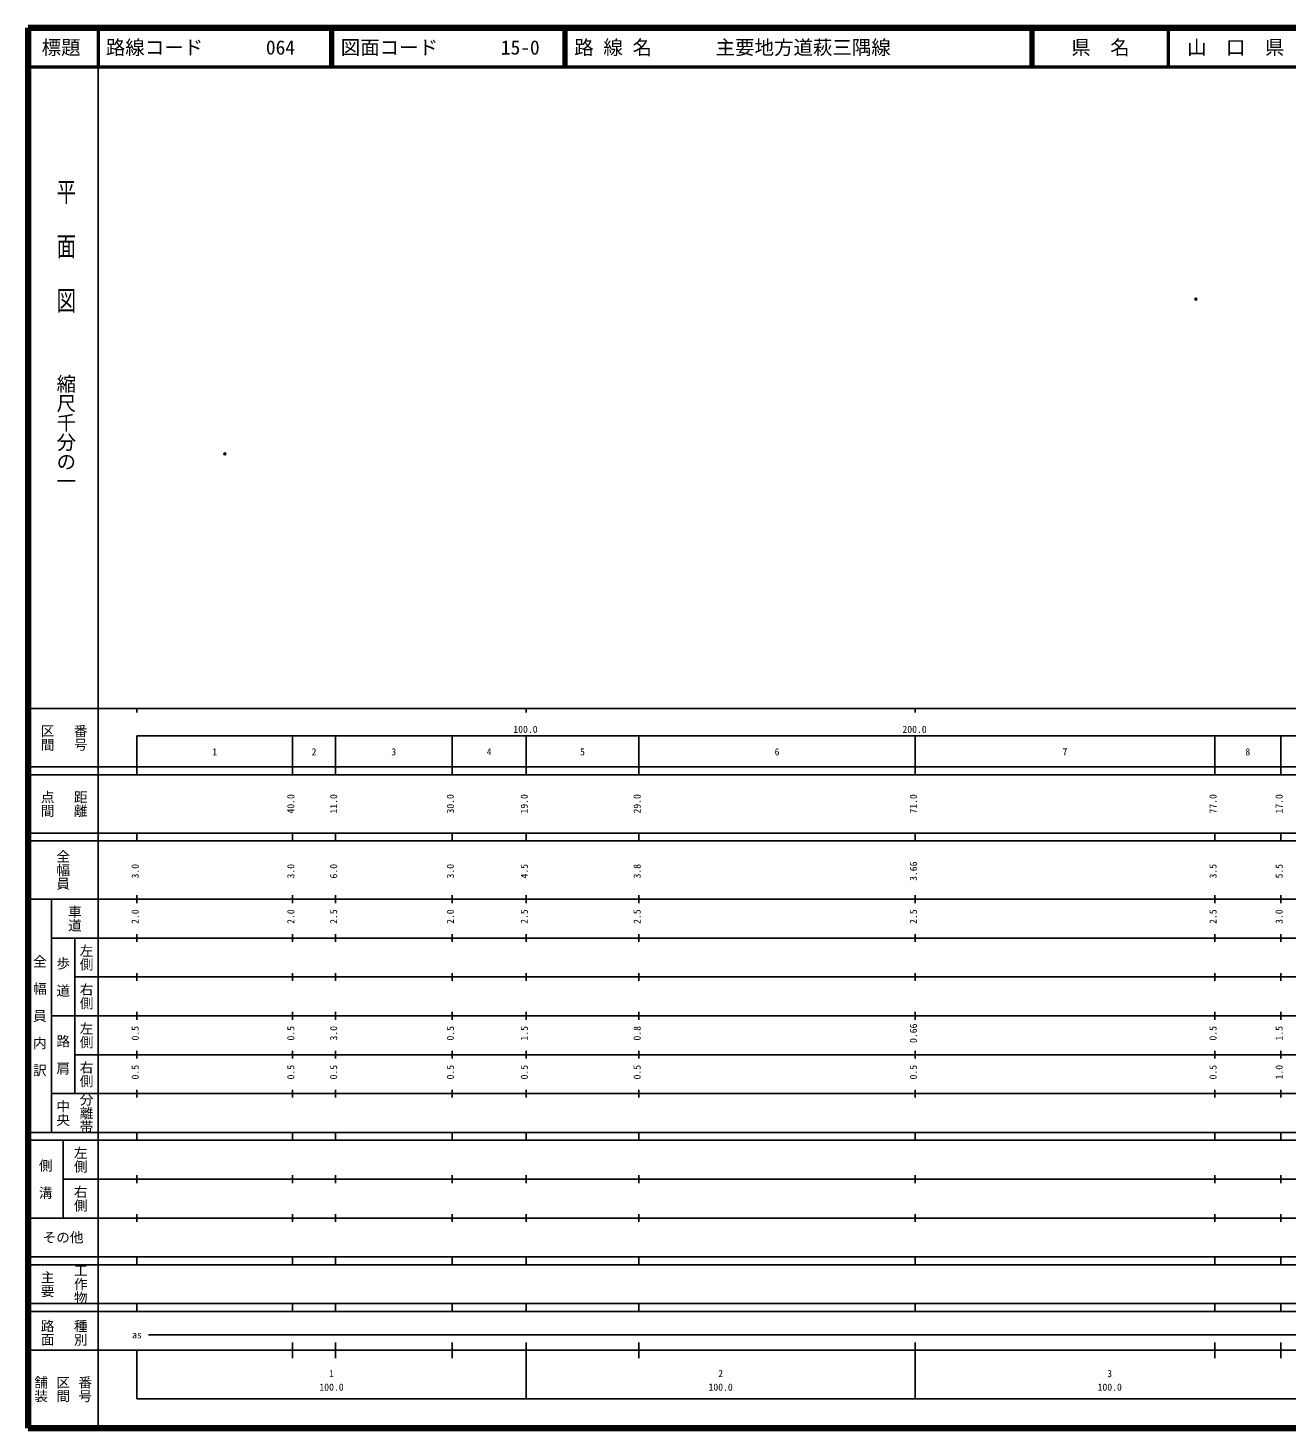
# Model space of a CAD drawing. Units: millimetres on the paper. Extents: x 40 to 680, y 20 to 380.
# Drawn here: x 40 to 363.6, y 20 to 380 of the extents above; entities that cross this region are included whole.
import ezdxf
from ezdxf.enums import TextEntityAlignment as Align

# ---------------------------------------------------------------- set-up
doc = ezdxf.new("R2010")
doc.units = ezdxf.units.MM
doc.header["$PDMODE"] = 32
doc.header["$PDSIZE"] = 0.5
doc.layers.add('M-OTRS', color=6, linetype='Continuous')
doc.layers.add('M-TTL-TXT', color=7, linetype='Continuous')
for name, color, linetype, lineweight in [('M-TTL', 2, 'Continuous', 140), ('M-TTL-BAND', 7, 'Continuous', 25), ('M-TTL-LINE', 7, 'Continuous', 50)]:
    doc.layers.add(name, color=color, linetype=linetype, lineweight=lineweight)
doc.styles.add('@ＭＳ ゴシック', font='')
doc.styles.add('ＭＳ ゴシック', font='')
doc.styles.get('@ＭＳ ゴシック').set_extended_font_data('@MS Gothic')
doc.styles.get('ＭＳ ゴシック').set_extended_font_data('MS Gothic')

msp = doc.modelspace()

# ---------------------------------------------------------------- linework, layer by layer
at = {"layer": 'M-OTRS'}
for p in [(340.152, 310.302), (90.599, 270.493)]:
    msp.add_point(p, dxfattribs=at)
at = {"layer": 'M-TTL'}
for p, q in [((40, 380), (40, 20)), ((680, 380), (40, 380)), ((40, 20), (680, 20))]:
    msp.add_line(p, q, dxfattribs=at)
at = {"layer": 'M-TTL-BAND'}
for p, q in [((58, 370), (58, 20)), ((40, 205), (579, 205)), ((68, 205), (68, 204)), ((168, 205), (168, 204)), ((268, 205), (268, 204)), ((68, 198), (579, 198)), ((68, 198), (68, 188)), ((108, 188), (108, 198)), ((119, 188), (119, 198)), ((149, 188), (149, 198)), ((168, 188), (168, 198)), ((197, 188), (197, 198)), ((268, 188), (268, 198)), ((345, 188), (345, 198)), ((362, 188), (362, 198)), ((40, 190), (579, 190)), ((40, 188), (579, 188)), ((40, 173), (579, 173)), ((68, 171), (68, 173)), ((108, 171), (108, 173)), ((119, 171), (119, 173)), ((149, 171), (149, 173)), ((168, 171), (168, 173)), ((197, 171), (197, 173)), ((268, 171), (268, 173)), ((345, 171), (345, 173)), ((362, 171), (362, 173)), ((40, 171), (579, 171)), ((40, 156), (579, 156)), ((46, 96), (46, 156)), ((68, 155), (68, 157)), ((108, 155), (108, 157)), ((119, 155), (119, 157)), ((149, 155), (149, 157)), ((168, 155), (168, 157)), ((197, 155), (197, 157)), ((268, 155), (268, 157)), ((345, 155), (345, 157)), ((362, 155), (362, 157)), ((46, 146), (579, 146)), ((52, 146), (52, 106)), ((68, 145), (68, 147)), ((108, 145), (108, 147)), ((119, 145), (119, 147)), ((149, 145), (149, 147)), ((168, 145), (168, 147)), ((197, 145), (197, 147)), ((268, 145), (268, 147)), ((345, 145), (345, 147)), ((362, 145), (362, 147)), ((68, 135), (68, 137)), ((108, 135), (108, 137)), ((119, 135), (119, 137)), ((149, 135), (149, 137)), ((168, 135), (168, 137)), ((197, 135), (197, 137)), ((268, 135), (268, 137)), ((345, 135), (345, 137)), ((362, 135), (362, 137)), ((52, 136), (579, 136)), ((46, 126), (579, 126)), ((68, 125), (68, 127)), ((108, 125), (108, 127)), ((119, 125), (119, 127)), ((149, 125), (149, 127)), ((168, 125), (168, 127)), ((197, 125), (197, 127)), ((268, 125), (268, 127)), ((345, 125), (345, 127)), ((362, 125), (362, 127)), ((52, 116), (579, 116)), ((68, 115), (68, 117)), ((108, 115), (108, 117)), ((119, 115), (119, 117)), ((149, 115), (149, 117)), ((168, 115), (168, 117)), ((197, 115), (197, 117)), ((268, 115), (268, 117)), ((345, 115), (345, 117)), ((362, 115), (362, 117)), ((46, 106), (579, 106)), ((68, 105), (68, 107)), ((108, 105), (108, 107)), ((119, 105), (119, 107)), ((149, 105), (149, 107)), ((168, 105), (168, 107)), ((197, 105), (197, 107)), ((268, 105), (268, 107)), ((345, 105), (345, 107)), ((362, 105), (362, 107)), ((40, 96), (579, 96)), ((40, 94), (579, 94)), ((49, 94), (49, 74)), ((68, 94), (68, 96)), ((108, 94), (108, 96)), ((119, 94), (119, 96)), ((149, 94), (149, 96)), ((168, 94), (168, 96)), ((197, 94), (197, 96)), ((268, 94), (268, 96)), ((345, 94), (345, 96)), ((362, 94), (362, 96)), ((49, 84), (579, 84)), ((68, 83), (68, 85)), ((108, 83), (108, 85)), ((119, 83), (119, 85)), ((149, 83), (149, 85)), ((168, 83), (168, 85)), ((197, 83), (197, 85)), ((268, 83), (268, 85)), ((345, 83), (345, 85)), ((362, 83), (362, 85)), ((40, 74), (579, 74)), ((68, 73), (68, 75)), ((108, 73), (108, 75)), ((119, 73), (119, 75)), ((149, 73), (149, 75)), ((168, 73), (168, 75)), ((197, 73), (197, 75)), ((268, 73), (268, 75)), ((345, 73), (345, 75)), ((362, 73), (362, 75)), ((40, 64), (579, 64)), ((40, 62), (579, 62)), ((68, 62), (68, 64)), ((108, 62), (108, 64)), ((119, 62), (119, 64)), ((149, 62), (149, 64)), ((168, 62), (168, 64)), ((197, 62), (197, 64)), ((268, 62), (268, 64)), ((345, 62), (345, 64)), ((362, 62), (362, 64)), ((40, 52), (579, 52)), ((68, 50), (68, 52)), ((108, 50), (108, 52)), ((119, 50), (119, 52)), ((149, 50), (149, 52)), ((168, 50), (168, 52)), ((197, 50), (197, 52)), ((268, 50), (268, 52)), ((345, 50), (345, 52)), ((362, 50), (362, 52)), ((40, 50), (579, 50)), ((71, 44), (565, 44)), ((40, 40), (579, 40)), ((68, 40), (68, 27.5)), ((108, 38), (108, 42)), ((119, 38), (119, 42)), ((149, 38), (149, 42)), ((168, 27.5), (168, 42)), ((197, 38), (197, 42)), ((268, 27.5), (268, 42)), ((345, 38), (345, 42)), ((362, 38), (362, 42)), ((68, 27.5), (579, 27.5))]:
    msp.add_line(p, q, dxfattribs=at)
at = {"layer": 'M-TTL-LINE'}
for p, q in [((58, 380), (58, 370)), ((117.75, 380), (117.75, 370)), ((118.25, 380), (118.25, 370)), ((177.75, 380), (177.75, 370)), ((178.25, 380), (178.25, 370)), ((297.75, 380), (297.75, 370)), ((298.25, 380), (298.25, 370)), ((333, 380), (333, 370)), ((40, 370), (680, 370))]:
    msp.add_line(p, q, dxfattribs=at)

# ---------------------------------------------------------------- texts
at = {"layer": 'M-TTL-BAND', "style": '@ＭＳ ゴシック', "width": 1.4}
msp.add_text('平  面  図', height=3.666, rotation=270, dxfattribs=at).set_placement((49.777, 306.475), align=Align.MIDDLE_RIGHT)
at = {"layer": 'M-TTL-BAND', "style": '@ＭＳ ゴシック'}
msp.add_text('縮尺千分の一', height=3.666, rotation=270, dxfattribs=at).set_placement((49.777, 261.03), align=Align.MIDDLE_RIGHT)
for s, p in [('区間', (45, 197.5)), ('番号', (53.5, 197.5)), ('点間', (45, 180.5)), ('距離', (53.5, 180.5)), ('全幅員', (49, 163.5)), ('車道', (52, 151)), ('左側', (55, 141)), ('全\u3000幅\u3000員\u3000内\u3000訳', (43, 126)), ('歩\u3000道', (49, 136)), ('右側', (55, 131)), ('左側', (55, 121)), ('路\u3000肩', (49, 116)), ('右側', (55, 111)), ('分離帯', (55, 101)), ('中央', (49, 101)), ('左側', (53.5, 89)), ('側\u3000溝', (44.5, 84)), ('右側', (53.5, 79)), ('工作物', (53.5, 57)), ('主要', (45, 57)), ('路面', (45, 44.5)), ('種別', (53.5, 44.5)), ('舗装', (43.333, 30)), ('区間', (49, 30)), ('番号', (54.667, 30))]:
    msp.add_text(s, height=2.566, rotation=270, dxfattribs=at).set_placement(p, align=Align.MIDDLE_CENTER)
at = {"layer": 'M-TTL-BAND', "style": 'ＭＳ ゴシック'}
for s, p in [('100.0', (167.844, 198.195)), ('200.0', (267.844, 198.195)), ('1', (88, 192.405)), ('2', (113.5, 192.405)), ('3', (134, 192.405)), ('4', (158.5, 192.405)), ('5', (182.5, 192.405)), ('6', (232.5, 192.405)), ('7', (306.5, 192.405)), ('8', (353.5, 192.405)), ('as', (68, 42.5)), ('1', (118, 32.523)), ('2', (218, 32.523)), ('3', (318, 32.523)), ('100.0', (118, 29.033)), ('100.0', (218, 29.033)), ('100.0', (318, 29.033))]:
    msp.add_text(s, height=1.833, dxfattribs=at).set_placement(p, align=Align.BOTTOM_CENTER)
for s, p in [('40.0', (109, 180.5)), ('11.0', (120, 180.5)), ('30.0', (150, 180.5)), ('19.0', (169, 180.5)), ('29.0', (198, 180.5)), ('71.0', (269, 180.5)), ('77.0', (346, 180.5)), ('17.0', (363, 180.5)), ('3.0', (69, 163.174)), ('3.0', (109, 163.174)), ('6.0', (120, 163.174)), ('3.0', (150, 163.174)), ('4.5', (169, 163.174)), ('3.8', (198, 163.174)), ('3.66', (269, 163.174)), ('3.5', (346, 163.174)), ('5.5', (363, 163.174)), ('2.0', (69, 151.5)), ('2.0', (109, 151.5)), ('2.5', (120, 151.5)), ('2.0', (150, 151.5)), ('2.5', (169, 151.5)), ('2.5', (198, 151.5)), ('2.5', (269, 151.5)), ('2.5', (346, 151.5)), ('3.0', (363, 151.5)), ('0.5', (69, 121.5)), ('0.5', (109, 121.5)), ('3.0', (120, 121.5)), ('0.5', (150, 121.5)), ('1.5', (169, 121.5)), ('0.8', (198, 121.5)), ('0.66', (269, 121.5)), ('0.5', (346, 121.5)), ('1.5', (363, 121.5)), ('0.5', (69, 111.5)), ('0.5', (109, 111.5)), ('0.5', (120, 111.5)), ('0.5', (150, 111.5)), ('0.5', (169, 111.5)), ('0.5', (198, 111.5)), ('0.5', (269, 111.5)), ('0.5', (346, 111.5)), ('1.0', (363, 111.5))]:
    msp.add_text(s, height=1.833, rotation=90, dxfattribs=at).set_placement(p, align=Align.BOTTOM_CENTER)
msp.add_text('その他', height=2.566, dxfattribs=at).set_placement((49, 69), align=Align.MIDDLE_CENTER)
at = {"layer": 'M-TTL-TXT', "style": 'ＭＳ ゴシック'}
for s, p in [('標題', (48.5, 375)), ('県\u3000名', (315.625, 375)), ('山\u3000口\u3000県', (350.375, 375))]:
    msp.add_text(s, height=3.666, dxfattribs=at).set_placement(p, align=Align.MIDDLE_CENTER)
for s, p in [('路線コード', (60, 375)), ('064', (101.142, 375)), ('図面コード', (120.38, 375)), ('15-0', (161.521, 375)), ('路 線 名', (180.38, 375)), ('主要地方道萩三隅線', (216.734, 375))]:
    msp.add_text(s, height=3.666, dxfattribs=at).set_placement(p, align=Align.MIDDLE_LEFT)

doc.saveas('drawing.dxf')
